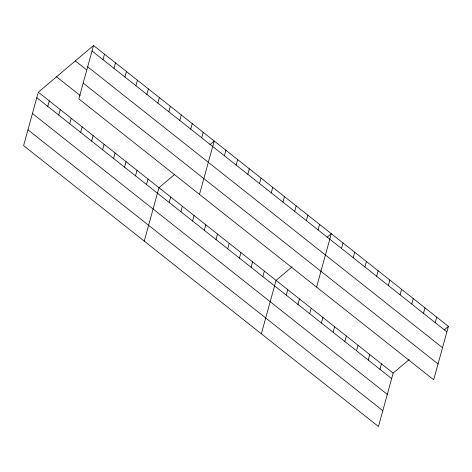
<?xml version="1.0" encoding="UTF-8"?>
<svg xmlns="http://www.w3.org/2000/svg" width="472" height="472" viewBox="0 0 472 472"><rect width="100%" height="100%" fill="white"/><g stroke="black" fill="none" stroke-linecap="round" stroke-linejoin="round"><path stroke-width="0.71" d="M93.544 45.501L78.836 98.902L433.691 379.789L448.4 326.388L93.544 45.501L38.309 92.211L23.6 145.612L378.456 426.499L393.164 373.098L409.248 359.499M47.766 106.377L49.277 100.896M58.734 115.062L60.245 109.575M69.703 123.741L71.213 118.26M80.671 132.425L82.181 126.938M103.002 59.667L104.513 54.186M91.639 141.104L93.149 135.623M113.97 68.351L115.481 62.864M102.607 149.789L104.117 144.302M124.938 77.03L126.449 71.549M113.575 158.468L115.085 152.987M135.906 85.715L137.417 80.228M124.543 167.153L126.053 161.666M146.875 94.394L148.385 88.913M135.511 175.832L137.022 170.351M157.843 103.079L159.353 97.598M146.479 184.517L147.99 179.03M168.811 111.758L170.321 106.277M144.249 241.109L158.958 187.714L174.504 174.569M179.779 120.443L181.289 114.961M169.159 202.464L170.669 196.983M190.747 129.121L192.257 123.64M180.87 211.733L182.381 206.252M201.715 137.806L203.225 132.325M199.485 194.405L214.194 141.004L209.904 144.633M192.582 221.008L194.092 215.521M224.395 155.754L225.905 150.273M204.287 230.277L205.798 224.79M236.106 165.029L237.617 159.542M215.999 239.546L217.509 234.059M247.818 174.298L249.328 168.811M227.71 248.815L229.221 243.328M259.523 183.567L261.034 178.08M239.422 258.084L240.932 252.597M271.235 192.836L272.745 187.349M251.128 267.353L252.638 261.866M282.946 202.105L284.457 196.617M262.839 276.622L264.349 271.135M294.658 211.373L296.168 205.886M261.352 333.804L276.061 280.409L292.144 266.804M306.369 220.642L307.88 215.161M286.262 295.159L287.772 289.678M318.075 229.911L319.585 224.43M297.974 304.428L299.484 298.947M316.588 287.094L331.297 233.699L327.007 237.322M309.679 313.697L311.19 308.216M341.498 248.449L343.008 242.968M321.391 322.966L322.901 317.485M353.209 257.718L354.72 252.237M333.102 332.235L334.613 326.754M364.921 266.987L366.431 261.506M344.814 341.504L346.324 336.023M376.627 276.256L378.137 270.775M356.525 350.773L358.036 345.292M388.338 285.525L389.848 280.043M368.231 360.042L369.741 354.56M400.049 294.793L401.56 289.312M379.942 369.31L381.453 363.829M411.761 304.062L413.271 298.581M423.467 313.331L424.977 307.85M435.178 322.606L436.688 317.119M444.111 330.017L448.4 326.388M92.034 50.988L446.89 331.875M87.68 66.8L442.535 347.687M75.319 60.917L86.287 69.602M83.19 83.09L438.046 363.977M56.534 76.8L80.205 95.533M38.309 92.211L393.164 373.098M36.798 97.698L391.654 378.579M32.444 113.51L387.3 394.391M27.954 129.8L382.81 410.687"/></g></svg>
